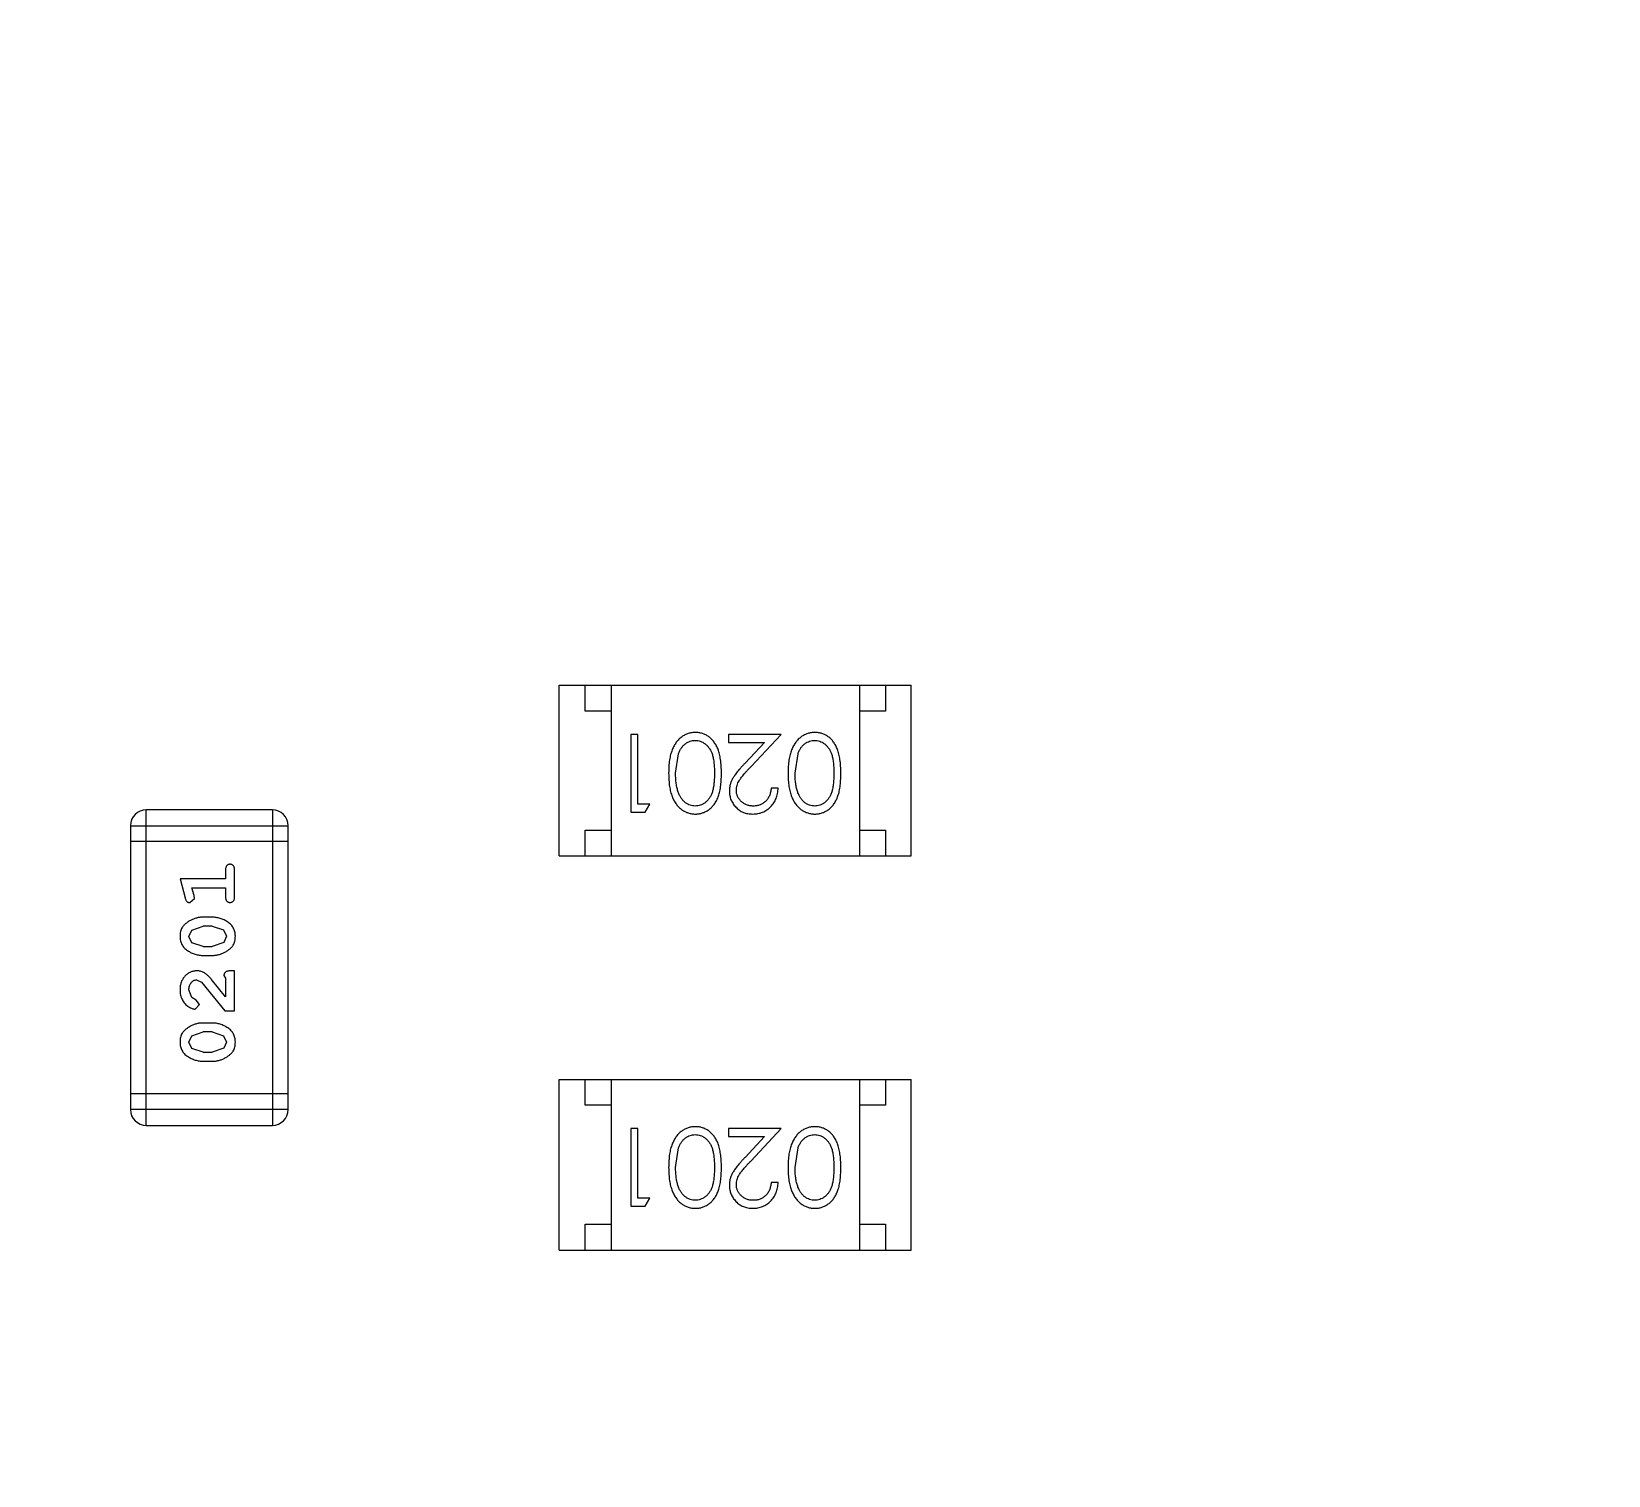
# Model space of a CAD drawing. Header units: inches. Extents: x 398 to 599, y 40 to 151.
# Drawn here: x 565.845 to 568.892, y 97.725 to 100.516 of the extents above; entities that cross this region are included whole.
import ezdxf

# ---------------------------------------------------------------- set-up
doc = ezdxf.new("R2010")
doc.units = ezdxf.units.IN
doc.header["$LTSCALE"] = 1.21
doc.header["$MEASUREMENT"] = 0
doc.layers.get('0').update_dxf_attribs({"linetype": 'CONTINUOUS'})

msp = doc.modelspace()

# ---------------------------------------------------------------- linework, layer by layer
at = {"color": 7, "linetype": 'Continuous'}
for p, q in [((566.8648, 98.9223), (566.8648, 99.2523)), ((566.8648, 99.2523), (567.5448, 99.2523)), ((566.9148, 99.2023), (566.9148, 99.2523)), ((566.9648, 99.2523), (566.9648, 98.9223)), ((567.4448, 99.2523), (567.4448, 98.9223)), ((567.4948, 99.2523), (567.4948, 99.2023)), ((567.5448, 98.9223), (567.5448, 99.2523)), ((566.9648, 99.2023), (566.9148, 99.2023)), ((567.4948, 99.2023), (567.4448, 99.2023)), ((567.003, 99.1571), (567.003, 99.0071)), ((567.0165, 99.1571), (567.003, 99.1571)), ((567.0165, 99.0224), (567.0165, 99.1571)), ((567.1915, 99.1571), (567.1915, 99.1417)), ((567.2934, 99.1571), (567.1915, 99.1571)), ((567.1915, 99.1417), (567.2613, 99.1417)), ((567.2613, 99.1417), (567.2237, 99.1016)), ((567.2352, 99.095), (567.2934, 99.1571)), ((567.0895, 99.0821), (567.0952, 99.1198)), ((567.3203, 99.0821), (567.326, 99.1198)), ((567.2876, 99.0532), (567.2742, 99.0532)), ((567.0395, 99.0224), (567.0165, 99.0224)), ((567.0307, 99.0071), (567.0395, 99.0224)), ((566.0667, 98.4015), (566.0667, 99.0111)), ((566.3105, 99.0111), (566.0667, 99.0111)), ((566.3105, 99.0111), (566.3105, 98.4015)), ((567.003, 99.0071), (567.0307, 99.0071)), ((566.0362, 98.9806), (566.0362, 98.432)), ((566.0362, 98.9806), (566.341, 98.9806)), ((566.341, 98.432), (566.341, 98.9806)), ((566.9148, 98.9223), (566.9148, 98.9723)), ((566.9148, 98.9723), (566.9648, 98.9723)), ((567.4448, 98.9723), (567.4948, 98.9723)), ((567.4948, 98.9723), (567.4948, 98.9223)), ((566.341, 98.9502), (566.0362, 98.9502)), ((566.8648, 98.9223), (567.5448, 98.9223)), ((566.132, 98.8778), (566.1419, 98.8412)), ((566.2201, 98.8778), (566.132, 98.8778)), ((566.2201, 98.8951), (566.2201, 98.8778)), ((566.2374, 98.8432), (566.2374, 98.8951)), ((566.151, 98.8322), (566.1603, 98.8401)), ((566.1593, 98.8455), (566.1551, 98.8605)), ((566.1551, 98.8605), (566.2201, 98.8605)), ((566.1603, 98.8401), (566.1593, 98.8455)), ((566.2201, 98.8605), (566.2201, 98.8432)), ((566.1493, 98.7668), (566.1546, 98.779)), ((566.1546, 98.779), (566.1769, 98.7865)), ((566.1943, 98.8039), (566.1766, 98.8039)), ((566.1941, 98.7865), (566.1769, 98.7865)), ((566.1941, 98.7865), (566.2159, 98.7793)), ((566.2159, 98.7793), (566.2217, 98.767)), ((566.1551, 98.7545), (566.1493, 98.7668)), ((566.1769, 98.7472), (566.1551, 98.7545)), ((566.1769, 98.7472), (566.1941, 98.7472)), ((566.2164, 98.7549), (566.1941, 98.7472)), ((566.2217, 98.767), (566.2164, 98.7549)), ((566.1766, 98.7299), (566.1943, 98.7299)), ((566.1638, 98.6827), (566.1735, 98.678)), ((566.2201, 98.6497), (566.193, 98.6833)), ((566.2169, 98.6914), (566.2201, 98.6859)), ((566.2201, 98.6859), (566.2201, 98.6497)), ((566.2374, 98.7), (566.2295, 98.7)), ((566.2374, 98.6229), (566.2374, 98.7)), ((566.1547, 98.6484), (566.1493, 98.6632)), ((566.1735, 98.678), (566.2185, 98.6229)), ((566.1632, 98.6434), (566.1547, 98.6484)), ((566.1613, 98.6261), (566.1697, 98.6349)), ((566.1697, 98.6349), (566.1632, 98.6434)), ((566.2185, 98.6229), (566.2374, 98.6229)), ((566.1943, 98.5993), (566.1766, 98.5993)), ((566.1493, 98.5623), (566.1546, 98.5745)), ((566.1551, 98.55), (566.1493, 98.5623)), ((566.1546, 98.5745), (566.1769, 98.582)), ((566.1941, 98.582), (566.1769, 98.582)), ((566.1941, 98.582), (566.2159, 98.5748)), ((566.2159, 98.5748), (566.2217, 98.5625)), ((566.2217, 98.5625), (566.2164, 98.5504)), ((566.1769, 98.5427), (566.1551, 98.55)), ((566.1769, 98.5427), (566.1941, 98.5427)), ((566.2164, 98.5504), (566.1941, 98.5427)), ((566.1766, 98.5254), (566.1943, 98.5254)), ((566.8648, 98.1604), (566.8648, 98.4904)), ((566.8648, 98.4904), (567.5448, 98.4904)), ((566.9148, 98.4404), (566.9148, 98.4904)), ((566.9648, 98.4904), (566.9648, 98.1604)), ((567.4448, 98.4904), (567.4448, 98.1604)), ((567.4948, 98.4904), (567.4948, 98.4404)), ((567.5448, 98.1604), (567.5448, 98.4904)), ((566.341, 98.4625), (566.0362, 98.4625)), ((566.9648, 98.4404), (566.9148, 98.4404)), ((567.4948, 98.4404), (567.4448, 98.4404)), ((566.341, 98.432), (566.0362, 98.432)), ((566.0667, 98.4015), (566.3105, 98.4015)), ((567.003, 98.3951), (567.003, 98.2451)), ((567.0165, 98.3951), (567.003, 98.3951)), ((567.0165, 98.2605), (567.0165, 98.3951)), ((567.1915, 98.3951), (567.1915, 98.3797)), ((567.2934, 98.3951), (567.1915, 98.3951)), ((567.1915, 98.3797), (567.2613, 98.3797)), ((567.2613, 98.3797), (567.2237, 98.3396)), ((567.2352, 98.333), (567.2934, 98.3951)), ((567.0896, 98.3201), (567.0952, 98.3578)), ((567.3203, 98.3201), (567.326, 98.3578)), ((567.2876, 98.2912), (567.2742, 98.2912)), ((567.0396, 98.2605), (567.0165, 98.2605)), ((567.0308, 98.2451), (567.0396, 98.2605)), ((567.003, 98.2451), (567.0308, 98.2451)), ((566.9148, 98.1604), (566.9148, 98.2104)), ((566.9148, 98.2104), (566.9648, 98.2104)), ((567.4448, 98.2104), (567.4948, 98.2104)), ((567.4948, 98.2104), (567.4948, 98.1604)), ((566.8648, 98.1604), (567.5448, 98.1604))]:
    msp.add_line(p, q, dxfattribs=at)
for centre, radius, start, end in [((553.751, 92.925), 23, 281.22586, 258.77532), ((553.751, 92.925), 22.75, 294.44334, 241.13427), ((566.0667, 98.9806), 0.0305, 90, 180), ((566.3105, 98.9806), 0.0305, 0, 90), ((566.0667, 98.432), 0.0305, 180, 270), ((566.3105, 98.432), 0.0305, 270, 0)]:
    msp.add_arc(centre, radius, start, end, dxfattribs=at)
for points, knots in [([(567.1279, 99.1609), (567.1267, 99.1609), (567.1243, 99.1609), (567.1208, 99.1604), (567.1173, 99.1598), (567.114, 99.1588), (567.1107, 99.1576), (567.1075, 99.1562), (567.1044, 99.1544), (567.1014, 99.1524), (567.0985, 99.1502), (567.0958, 99.1476), (567.0932, 99.1449), (567.0908, 99.1418), (567.0886, 99.1385), (567.0865, 99.135), (567.0846, 99.1312), (567.0828, 99.1271), (567.0812, 99.1227), (567.0798, 99.1179), (567.0787, 99.1129), (567.0777, 99.1074), (567.077, 99.1016), (567.0764, 99.0954), (567.0762, 99.0889), (567.0761, 99.0844), (567.0761, 99.0821)], [0, 0, 0, 0, 0.033824, 0.067298, 0.10028, 0.133019, 0.165736, 0.198792, 0.232372, 0.266409, 0.301016, 0.336196, 0.371972, 0.408574, 0.446394, 0.485225, 0.525372, 0.567224, 0.611081, 0.65775, 0.70702, 0.759235, 0.814484, 0.873227, 0.934937, 1, 1, 1, 1]), ([(567.0952, 99.1198), (567.0956, 99.1208), (567.0964, 99.1229), (567.0977, 99.1258), (567.0992, 99.1285), (567.1008, 99.131), (567.1025, 99.1334), (567.1044, 99.1355), (567.1064, 99.1374), (567.1092, 99.1397), (567.1129, 99.142), (567.1176, 99.144), (567.1224, 99.1453), (567.1257, 99.1455), (567.1274, 99.1455)], [0, 0, 0, 0, 0.075949, 0.148549, 0.218996, 0.286119, 0.351826, 0.416074, 0.478265, 0.540325, 0.660405, 0.774606, 0.887187, 1, 1, 1, 1]), ([(567.1274, 99.1455), (567.1291, 99.1454), (567.1324, 99.1453), (567.1372, 99.144), (567.142, 99.1419), (567.1457, 99.1395), (567.1486, 99.1372), (567.1506, 99.1353), (567.1525, 99.1331), (567.1543, 99.1308), (567.1559, 99.1283), (567.1574, 99.1256), (567.1588, 99.1227), (567.16, 99.1196), (567.1611, 99.1162), (567.162, 99.1124), (567.1628, 99.1083), (567.1635, 99.1038), (567.1639, 99.0989), (567.1643, 99.0936), (567.1645, 99.088), (567.1645, 99.0841), (567.1645, 99.0821)], [0, 0, 0, 0, 0.060034, 0.120278, 0.182348, 0.247919, 0.281641, 0.315701, 0.350322, 0.385703, 0.421819, 0.459196, 0.497866, 0.538301, 0.58121, 0.628183, 0.679403, 0.734699, 0.794074, 0.858416, 0.927049, 1, 1, 1, 1]), ([(567.178, 99.0821), (567.178, 99.0845), (567.178, 99.0891), (567.1777, 99.0959), (567.1772, 99.1023), (567.1764, 99.1082), (567.1755, 99.1137), (567.1745, 99.1189), (567.1732, 99.1236), (567.1717, 99.1279), (567.17, 99.1319), (567.1681, 99.1357), (567.1661, 99.1391), (567.1639, 99.1423), (567.1616, 99.1453), (567.1591, 99.148), (567.1565, 99.1505), (567.1537, 99.1527), (567.1508, 99.1546), (567.1477, 99.1563), (567.1447, 99.1577), (567.1415, 99.1589), (567.1382, 99.1598), (567.1348, 99.1604), (567.1314, 99.1608), (567.129, 99.1609), (567.1279, 99.1609)], [0, 0, 0, 0, 0.068113, 0.132564, 0.193427, 0.250218, 0.303569, 0.353576, 0.400235, 0.443586, 0.484619, 0.524292, 0.56238, 0.599049, 0.63494, 0.669782, 0.704009, 0.737842, 0.771098, 0.803896, 0.836415, 0.868639, 0.900715, 0.933378, 0.966213, 1, 1, 1, 1]), ([(567.3586, 99.1609), (567.3574, 99.1609), (567.3551, 99.1609), (567.3515, 99.1604), (567.3481, 99.1598), (567.3448, 99.1588), (567.3415, 99.1576), (567.3383, 99.1562), (567.3352, 99.1544), (567.3322, 99.1524), (567.3293, 99.1502), (567.3266, 99.1476), (567.324, 99.1449), (567.3216, 99.1418), (567.3193, 99.1385), (567.3173, 99.135), (567.3153, 99.1312), (567.3135, 99.1271), (567.3119, 99.1227), (567.3106, 99.1179), (567.3094, 99.1129), (567.3085, 99.1074), (567.3078, 99.1016), (567.3072, 99.0954), (567.3069, 99.0889), (567.3069, 99.0844), (567.3069, 99.0821)], [0, 0, 0, 0, 0.033824, 0.067298, 0.10028, 0.133019, 0.165736, 0.198792, 0.232372, 0.266409, 0.301016, 0.336196, 0.371972, 0.408574, 0.446394, 0.485225, 0.525372, 0.567224, 0.611081, 0.65775, 0.70702, 0.759235, 0.814484, 0.873227, 0.934937, 1, 1, 1, 1]), ([(567.326, 99.1198), (567.3264, 99.1208), (567.3271, 99.1229), (567.3285, 99.1258), (567.3299, 99.1285), (567.3315, 99.131), (567.3333, 99.1334), (567.3351, 99.1355), (567.3371, 99.1374), (567.34, 99.1397), (567.3436, 99.142), (567.3483, 99.144), (567.3532, 99.1453), (567.3565, 99.1455), (567.3582, 99.1455)], [0, 0, 0, 0, 0.075949, 0.148549, 0.218996, 0.286119, 0.351826, 0.416074, 0.478265, 0.540325, 0.660405, 0.774606, 0.887187, 1, 1, 1, 1]), ([(567.3582, 99.1455), (567.3598, 99.1454), (567.3631, 99.1453), (567.368, 99.144), (567.3727, 99.1419), (567.3765, 99.1395), (567.3794, 99.1372), (567.3814, 99.1353), (567.3833, 99.1331), (567.3851, 99.1308), (567.3867, 99.1283), (567.3882, 99.1256), (567.3895, 99.1227), (567.3908, 99.1196), (567.3919, 99.1162), (567.3928, 99.1124), (567.3936, 99.1083), (567.3942, 99.1038), (567.3947, 99.0989), (567.395, 99.0936), (567.3953, 99.088), (567.3953, 99.0841), (567.3953, 99.0821)], [0, 0, 0, 0, 0.060034, 0.120278, 0.182348, 0.247919, 0.281641, 0.315701, 0.350322, 0.385703, 0.421819, 0.459196, 0.497866, 0.538301, 0.58121, 0.628183, 0.679403, 0.734699, 0.794074, 0.858416, 0.927049, 1, 1, 1, 1]), ([(567.4088, 99.0821), (567.4088, 99.0845), (567.4087, 99.0891), (567.4084, 99.0959), (567.4079, 99.1023), (567.4072, 99.1082), (567.4063, 99.1137), (567.4053, 99.1189), (567.4039, 99.1236), (567.4024, 99.1279), (567.4007, 99.1319), (567.3989, 99.1357), (567.3969, 99.1391), (567.3947, 99.1423), (567.3924, 99.1453), (567.3899, 99.148), (567.3872, 99.1505), (567.3845, 99.1527), (567.3815, 99.1546), (567.3785, 99.1563), (567.3754, 99.1577), (567.3722, 99.1589), (567.369, 99.1598), (567.3656, 99.1604), (567.3621, 99.1608), (567.3598, 99.1609), (567.3586, 99.1609)], [0, 0, 0, 0, 0.068113, 0.132564, 0.193427, 0.250218, 0.303569, 0.353576, 0.400235, 0.443586, 0.484619, 0.524292, 0.56238, 0.599049, 0.63494, 0.669782, 0.704009, 0.737842, 0.771098, 0.803896, 0.836415, 0.868639, 0.900715, 0.933378, 0.966213, 1, 1, 1, 1]), ([(567.0761, 99.0821), (567.0761, 99.0798), (567.0762, 99.0753), (567.0765, 99.0688), (567.077, 99.0626), (567.0777, 99.0567), (567.0787, 99.0512), (567.0798, 99.0461), (567.0813, 99.0414), (567.0829, 99.0369), (567.0847, 99.0329), (567.0866, 99.029), (567.0887, 99.0255), (567.0909, 99.0222), (567.0934, 99.0191), (567.0959, 99.0164), (567.0987, 99.0138), (567.1015, 99.0116), (567.1045, 99.0096), (567.1076, 99.0079), (567.1108, 99.0064), (567.114, 99.0053), (567.1174, 99.0043), (567.1208, 99.0037), (567.1243, 99.0033), (567.1267, 99.0032), (567.1279, 99.0032)], [0, 0, 0, 0, 0.065278, 0.127205, 0.186168, 0.241675, 0.294115, 0.343609, 0.390387, 0.434463, 0.476646, 0.517002, 0.555936, 0.593716, 0.630057, 0.665601, 0.700745, 0.734917, 0.768681, 0.802087, 0.834849, 0.867433, 0.900138, 0.932806, 0.966212, 1, 1, 1, 1]), ([(567.1274, 99.0186), (567.1258, 99.0187), (567.1225, 99.0189), (567.1176, 99.0201), (567.113, 99.0222), (567.1092, 99.0246), (567.1064, 99.0269), (567.1043, 99.0289), (567.1023, 99.0311), (567.1005, 99.0336), (567.0989, 99.0363), (567.0973, 99.0392), (567.0959, 99.0424), (567.0945, 99.0458), (567.0934, 99.0495), (567.0923, 99.0534), (567.0915, 99.0576), (567.0908, 99.062), (567.0902, 99.0667), (567.0898, 99.0716), (567.0896, 99.0767), (567.0896, 99.0803), (567.0895, 99.0821)], [0, 0, 0, 0, 0.059689, 0.119507, 0.181075, 0.246162, 0.279894, 0.314468, 0.350403, 0.387474, 0.426147, 0.466624, 0.508745, 0.553328, 0.600058, 0.649177, 0.700552, 0.754894, 0.811825, 0.871514, 0.934319, 1, 1, 1, 1]), ([(567.1645, 99.0821), (567.1645, 99.08), (567.1645, 99.0761), (567.1643, 99.0705), (567.1639, 99.0652), (567.1634, 99.0603), (567.1628, 99.0558), (567.162, 99.0516), (567.1611, 99.0479), (567.16, 99.0445), (567.1587, 99.0413), (567.1574, 99.0384), (567.1559, 99.0357), (567.1543, 99.0332), (567.1525, 99.0309), (567.1506, 99.0288), (567.1486, 99.0268), (567.1457, 99.0246), (567.142, 99.0222), (567.1373, 99.0201), (567.1324, 99.0189), (567.1291, 99.0187), (567.1274, 99.0186)], [0, 0, 0, 0, 0.073302, 0.142286, 0.206253, 0.266017, 0.321612, 0.372532, 0.419497, 0.462398, 0.502825, 0.541489, 0.579034, 0.615143, 0.650298, 0.684912, 0.718701, 0.752189, 0.817245, 0.879117, 0.939613, 1, 1, 1, 1]), ([(567.1279, 99.0032), (567.129, 99.0032), (567.1314, 99.0033), (567.1348, 99.0037), (567.1382, 99.0043), (567.1415, 99.0053), (567.1447, 99.0064), (567.1478, 99.0079), (567.1508, 99.0096), (567.1538, 99.0116), (567.1566, 99.0138), (567.1593, 99.0162), (567.1617, 99.019), (567.1641, 99.0219), (567.1662, 99.0251), (567.1683, 99.0286), (567.1701, 99.0323), (567.1717, 99.0362), (567.1732, 99.0405), (567.1745, 99.0452), (567.1756, 99.0504), (567.1765, 99.0559), (567.1772, 99.0619), (567.1777, 99.0682), (567.178, 99.075), (567.178, 99.0797), (567.178, 99.0821)], [0, 0, 0, 0, 0.033742, 0.066533, 0.099153, 0.13154, 0.164087, 0.196563, 0.229707, 0.263315, 0.297504, 0.331686, 0.366482, 0.4021, 0.438958, 0.476748, 0.515985, 0.556589, 0.599519, 0.645765, 0.695487, 0.748721, 0.805687, 0.866754, 0.931405, 1, 1, 1, 1]), ([(567.2237, 99.1016), (567.2223, 99.1001), (567.2195, 99.0971), (567.2156, 99.0928), (567.212, 99.0886), (567.2088, 99.0848), (567.206, 99.0811), (567.2035, 99.0777), (567.2014, 99.0746), (567.1991, 99.0708), (567.1968, 99.066), (567.1948, 99.0601), (567.1936, 99.054), (567.1935, 99.0499), (567.1934, 99.0478)], [0, 0, 0, 0, 0.09953, 0.192079, 0.277712, 0.357454, 0.429648, 0.495771, 0.555538, 0.608657, 0.707578, 0.804328, 0.901298, 1, 1, 1, 1]), ([(567.2069, 99.049), (567.2069, 99.0506), (567.207, 99.0539), (567.2081, 99.0587), (567.2098, 99.0633), (567.2118, 99.0671), (567.2138, 99.0702), (567.2157, 99.0729), (567.218, 99.0758), (567.2207, 99.0791), (567.2238, 99.0827), (567.2272, 99.0865), (567.2311, 99.0907), (567.2338, 99.0935), (567.2352, 99.095)], [0, 0, 0, 0, 0.088014, 0.174976, 0.2638, 0.355443, 0.406413, 0.465519, 0.533076, 0.609353, 0.693899, 0.787171, 0.889197, 1, 1, 1, 1]), ([(567.3069, 99.0821), (567.3069, 99.0798), (567.3069, 99.0753), (567.3072, 99.0688), (567.3078, 99.0626), (567.3085, 99.0567), (567.3095, 99.0512), (567.3106, 99.0461), (567.312, 99.0414), (567.3136, 99.0369), (567.3155, 99.0329), (567.3174, 99.029), (567.3195, 99.0255), (567.3217, 99.0222), (567.3241, 99.0191), (567.3267, 99.0164), (567.3294, 99.0138), (567.3323, 99.0116), (567.3353, 99.0096), (567.3384, 99.0079), (567.3415, 99.0064), (567.3448, 99.0053), (567.3481, 99.0043), (567.3516, 99.0037), (567.3551, 99.0033), (567.3574, 99.0032), (567.3586, 99.0032)], [0, 0, 0, 0, 0.065278, 0.127205, 0.186168, 0.241675, 0.294115, 0.343609, 0.390387, 0.434463, 0.476646, 0.517002, 0.555936, 0.593716, 0.630057, 0.665601, 0.700745, 0.734917, 0.768681, 0.802087, 0.834849, 0.867433, 0.900138, 0.932806, 0.966212, 1, 1, 1, 1]), ([(567.3582, 99.0186), (567.3565, 99.0187), (567.3533, 99.0189), (567.3484, 99.0201), (567.3437, 99.0222), (567.34, 99.0246), (567.3371, 99.0269), (567.3351, 99.0289), (567.3331, 99.0311), (567.3313, 99.0336), (567.3296, 99.0363), (567.3281, 99.0392), (567.3266, 99.0424), (567.3253, 99.0458), (567.3242, 99.0495), (567.3231, 99.0534), (567.3223, 99.0576), (567.3215, 99.062), (567.321, 99.0667), (567.3206, 99.0716), (567.3204, 99.0767), (567.3203, 99.0803), (567.3203, 99.0821)], [0, 0, 0, 0, 0.059689, 0.119507, 0.181075, 0.246162, 0.279894, 0.314468, 0.350403, 0.387474, 0.426147, 0.466624, 0.508745, 0.553328, 0.600058, 0.649177, 0.700552, 0.754894, 0.811825, 0.871514, 0.934319, 1, 1, 1, 1]), ([(567.3953, 99.0821), (567.3953, 99.08), (567.3953, 99.0761), (567.395, 99.0705), (567.3947, 99.0652), (567.3942, 99.0603), (567.3936, 99.0558), (567.3927, 99.0516), (567.3918, 99.0479), (567.3907, 99.0445), (567.3895, 99.0413), (567.3882, 99.0384), (567.3867, 99.0357), (567.385, 99.0332), (567.3833, 99.0309), (567.3814, 99.0288), (567.3794, 99.0268), (567.3765, 99.0246), (567.3728, 99.0222), (567.3681, 99.0201), (567.3632, 99.0189), (567.3598, 99.0187), (567.3582, 99.0186)], [0, 0, 0, 0, 0.073302, 0.142286, 0.206253, 0.266017, 0.321612, 0.372532, 0.419497, 0.462398, 0.502825, 0.541489, 0.579034, 0.615143, 0.650298, 0.684912, 0.718701, 0.752189, 0.817245, 0.879117, 0.939613, 1, 1, 1, 1]), ([(567.3586, 99.0032), (567.3598, 99.0032), (567.3621, 99.0033), (567.3656, 99.0037), (567.369, 99.0043), (567.3723, 99.0053), (567.3755, 99.0064), (567.3786, 99.0079), (567.3816, 99.0096), (567.3846, 99.0116), (567.3874, 99.0138), (567.3901, 99.0162), (567.3925, 99.019), (567.3948, 99.0219), (567.397, 99.0251), (567.399, 99.0286), (567.4008, 99.0323), (567.4025, 99.0362), (567.404, 99.0405), (567.4053, 99.0452), (567.4064, 99.0504), (567.4072, 99.0559), (567.4079, 99.0619), (567.4084, 99.0682), (567.4087, 99.075), (567.4088, 99.0797), (567.4088, 99.0821)], [0, 0, 0, 0, 0.033742, 0.066533, 0.099153, 0.13154, 0.164087, 0.196563, 0.229707, 0.263315, 0.297504, 0.331686, 0.366482, 0.4021, 0.438958, 0.476748, 0.515985, 0.556589, 0.599519, 0.645765, 0.695487, 0.748721, 0.805687, 0.866754, 0.931405, 1, 1, 1, 1]), ([(567.1934, 99.0478), (567.1934, 99.0463), (567.1935, 99.0434), (567.1941, 99.0391), (567.1951, 99.0349), (567.1964, 99.0309), (567.1982, 99.0271), (567.2004, 99.0234), (567.2029, 99.0198), (567.2059, 99.0165), (567.2091, 99.0133), (567.2126, 99.0107), (567.2164, 99.0083), (567.2204, 99.0064), (567.2246, 99.005), (567.2291, 99.004), (567.2338, 99.0033), (567.2371, 99.0033), (567.2387, 99.0032)], [0, 0, 0, 0, 0.06271, 0.123347, 0.183401, 0.242828, 0.302097, 0.36242, 0.423725, 0.487032, 0.550491, 0.612709, 0.674265, 0.73617, 0.799211, 0.863483, 0.930525, 1, 1, 1, 1]), ([(567.2394, 99.0186), (567.2383, 99.0186), (567.2361, 99.0187), (567.2328, 99.0191), (567.2297, 99.0198), (567.2268, 99.0208), (567.2239, 99.0221), (567.2212, 99.0236), (567.2187, 99.0255), (567.2163, 99.0275), (567.2141, 99.0298), (567.2122, 99.0323), (567.2105, 99.0348), (567.2092, 99.0374), (567.2081, 99.0402), (567.2074, 99.043), (567.2069, 99.046), (567.2069, 99.048), (567.2069, 99.049)], [0, 0, 0, 0, 0.068027, 0.133505, 0.19695, 0.26027, 0.322741, 0.384982, 0.448465, 0.513424, 0.578224, 0.640011, 0.700094, 0.760067, 0.819012, 0.877878, 0.938035, 1, 1, 1, 1]), ([(567.2387, 99.0032), (567.2404, 99.0033), (567.2437, 99.0033), (567.2485, 99.004), (567.2531, 99.0051), (567.2576, 99.0066), (567.2618, 99.0087), (567.2658, 99.0111), (567.2696, 99.0139), (567.2732, 99.0172), (567.2764, 99.0208), (567.2793, 99.0247), (567.2817, 99.0289), (567.2838, 99.0333), (567.2854, 99.0379), (567.2866, 99.0428), (567.2874, 99.0479), (567.2875, 99.0514), (567.2876, 99.0532)], [0, 0, 0, 0, 0.06445, 0.126725, 0.187421, 0.247417, 0.306749, 0.366595, 0.427749, 0.490235, 0.553031, 0.614805, 0.676505, 0.738096, 0.801021, 0.864897, 0.931209, 1, 1, 1, 1]), ([(567.2742, 99.0532), (567.274, 99.0519), (567.2738, 99.0493), (567.273, 99.0455), (567.2721, 99.0419), (567.2709, 99.0386), (567.2693, 99.0355), (567.2676, 99.0327), (567.2656, 99.03), (567.2634, 99.0277), (567.2609, 99.0255), (567.2583, 99.0237), (567.2555, 99.0221), (567.2526, 99.0208), (567.2495, 99.0198), (567.2463, 99.0191), (567.2429, 99.0187), (567.2406, 99.0186), (567.2394, 99.0186)], [0, 0, 0, 0, 0.073648, 0.143686, 0.210962, 0.275557, 0.338064, 0.399311, 0.4594, 0.51934, 0.579024, 0.637809, 0.695959, 0.754122, 0.813113, 0.873453, 0.935561, 1, 1, 1, 1]), ([(566.2287, 98.9061), (566.2281, 98.9061), (566.2269, 98.906), (566.2253, 98.9055), (566.2238, 98.9047), (566.2224, 98.9035), (566.2214, 98.902), (566.2206, 98.9), (566.2201, 98.8977), (566.2201, 98.896), (566.2201, 98.8951)], [0, 0, 0, 0, 0.11517, 0.223509, 0.328254, 0.438012, 0.553651, 0.682263, 0.830856, 1, 1, 1, 1]), ([(566.2374, 98.8951), (566.2374, 98.896), (566.2373, 98.8977), (566.2369, 98.9), (566.2361, 98.902), (566.235, 98.9035), (566.2337, 98.9047), (566.2322, 98.9055), (566.2305, 98.906), (566.2293, 98.9061), (566.2287, 98.9061)], [0, 0, 0, 0, 0.169012, 0.317488, 0.445429, 0.560977, 0.67065, 0.776666, 0.88492, 1, 1, 1, 1]), ([(566.1419, 98.8412), (566.1421, 98.8404), (566.1426, 98.8388), (566.1434, 98.8367), (566.1444, 98.8351), (566.1454, 98.8339), (566.1466, 98.8331), (566.1479, 98.8326), (566.1494, 98.8322), (566.1505, 98.8322), (566.151, 98.8322)], [0, 0, 0, 0, 0.187321, 0.344927, 0.475328, 0.579604, 0.674244, 0.773631, 0.882025, 1, 1, 1, 1]), ([(566.2201, 98.8432), (566.2201, 98.8423), (566.2201, 98.8406), (566.2206, 98.8383), (566.2214, 98.8363), (566.2224, 98.8348), (566.2238, 98.8336), (566.2253, 98.8328), (566.2269, 98.8323), (566.2281, 98.8322), (566.2287, 98.8322)], [0, 0, 0, 0, 0.169102, 0.317658, 0.446239, 0.563118, 0.671828, 0.776546, 0.884858, 1, 1, 1, 1]), ([(566.2287, 98.8322), (566.2293, 98.8322), (566.2305, 98.8323), (566.2322, 98.8328), (566.2337, 98.8336), (566.2351, 98.8348), (566.2361, 98.8363), (566.2369, 98.8383), (566.2373, 98.8406), (566.2374, 98.8423), (566.2374, 98.8432)], [0, 0, 0, 0, 0.115051, 0.223278, 0.329269, 0.437893, 0.554681, 0.682591, 0.83103, 1, 1, 1, 1]), ([(566.1766, 98.8039), (566.1755, 98.8038), (566.1734, 98.8038), (566.1702, 98.8035), (566.1671, 98.803), (566.164, 98.8023), (566.1609, 98.8014), (566.1579, 98.8003), (566.1549, 98.799), (566.152, 98.7975), (566.1493, 98.7959), (566.1468, 98.7942), (566.1444, 98.7926), (566.1423, 98.7909), (566.1405, 98.7892), (566.1388, 98.7875), (566.1374, 98.7858), (566.1358, 98.7834), (566.1342, 98.7802), (566.1329, 98.776), (566.1321, 98.7715), (566.132, 98.7683), (566.132, 98.7667)], [0, 0, 0, 0, 0.049855, 0.099516, 0.148482, 0.19758, 0.246804, 0.296268, 0.346517, 0.397047, 0.446826, 0.49336, 0.537801, 0.579207, 0.617974, 0.654833, 0.689171, 0.722088, 0.786392, 0.853518, 0.924186, 1, 1, 1, 1]), ([(566.239, 98.767), (566.2389, 98.7684), (566.2388, 98.7712), (566.2381, 98.7753), (566.237, 98.7791), (566.2354, 98.7827), (566.2334, 98.7861), (566.2309, 98.7891), (566.2279, 98.7919), (566.2245, 98.7943), (566.2209, 98.7965), (566.2173, 98.7985), (566.2136, 98.8002), (566.2098, 98.8015), (566.206, 98.8025), (566.2021, 98.8033), (566.1983, 98.8038), (566.1956, 98.8038), (566.1943, 98.8039)], [0, 0, 0, 0, 0.067217, 0.131051, 0.19272, 0.252824, 0.312745, 0.373449, 0.436041, 0.501494, 0.567761, 0.632087, 0.695096, 0.757109, 0.817993, 0.878657, 0.939311, 1, 1, 1, 1]), ([(566.132, 98.7667), (566.132, 98.7653), (566.1321, 98.7625), (566.1328, 98.7584), (566.1339, 98.7545), (566.1355, 98.751), (566.1376, 98.7477), (566.1401, 98.7446), (566.1431, 98.7418), (566.1464, 98.7394), (566.15, 98.7372), (566.1537, 98.7352), (566.1574, 98.7336), (566.1612, 98.7323), (566.165, 98.7312), (566.1688, 98.7305), (566.1727, 98.73), (566.1753, 98.7299), (566.1766, 98.7299)], [0, 0, 0, 0, 0.06692, 0.130834, 0.19258, 0.252759, 0.312631, 0.373411, 0.436359, 0.501894, 0.568244, 0.632472, 0.69556, 0.757163, 0.818592, 0.878885, 0.939235, 1, 1, 1, 1]), ([(566.1943, 98.7299), (566.1954, 98.7299), (566.1975, 98.73), (566.2007, 98.7303), (566.2039, 98.7308), (566.2069, 98.7315), (566.21, 98.7323), (566.213, 98.7335), (566.2159, 98.7347), (566.2188, 98.7362), (566.2216, 98.7378), (566.2241, 98.7394), (566.2264, 98.741), (566.2285, 98.7427), (566.2304, 98.7444), (566.2321, 98.7461), (566.2335, 98.7478), (566.2351, 98.7502), (566.2367, 98.7534), (566.238, 98.7576), (566.2388, 98.7621), (566.2389, 98.7653), (566.239, 98.767)], [0, 0, 0, 0, 0.049886, 0.09882, 0.148132, 0.19689, 0.246038, 0.295176, 0.345305, 0.395692, 0.445312, 0.491875, 0.535813, 0.577009, 0.616081, 0.652689, 0.687585, 0.720206, 0.785062, 0.85223, 0.923759, 1, 1, 1, 1]), ([(566.1648, 98.7), (566.1636, 98.7), (566.1614, 98.6999), (566.1582, 98.6995), (566.1551, 98.6986), (566.1521, 98.6975), (566.1493, 98.696), (566.1466, 98.6943), (566.144, 98.6921), (566.1415, 98.6898), (566.1393, 98.6871), (566.1373, 98.6843), (566.1357, 98.6812), (566.1343, 98.678), (566.1333, 98.6746), (566.1325, 98.671), (566.1321, 98.6672), (566.132, 98.6647), (566.132, 98.6633)], [0, 0, 0, 0, 0.060981, 0.120256, 0.178148, 0.236115, 0.293993, 0.352864, 0.413358, 0.476056, 0.539296, 0.602396, 0.665116, 0.728325, 0.792919, 0.859317, 0.928302, 1, 1, 1, 1]), ([(566.1493, 98.6632), (566.1493, 98.6646), (566.1494, 98.6673), (566.1503, 98.6711), (566.1516, 98.6745), (566.1536, 98.6774), (566.1558, 98.6797), (566.1583, 98.6815), (566.161, 98.6825), (566.1629, 98.6826), (566.1638, 98.6827)], [0, 0, 0, 0, 0.156344, 0.299348, 0.4327, 0.561, 0.682299, 0.791883, 0.89611, 1, 1, 1, 1]), ([(566.193, 98.6833), (566.1923, 98.6841), (566.1908, 98.6858), (566.1886, 98.6882), (566.1865, 98.6903), (566.1845, 98.6922), (566.1826, 98.6938), (566.1808, 98.6951), (566.1792, 98.6963), (566.1771, 98.6974), (566.1746, 98.6985), (566.1714, 98.6994), (566.1681, 98.6999), (566.1659, 98.7), (566.1648, 98.7)], [0, 0, 0, 0, 0.103002, 0.197728, 0.285279, 0.365235, 0.437224, 0.502446, 0.560545, 0.611446, 0.707576, 0.80349, 0.900532, 1, 1, 1, 1]), ([(566.2295, 98.7), (566.2285, 98.7), (566.2265, 98.7), (566.2238, 98.6995), (566.2215, 98.6989), (566.2198, 98.6978), (566.2185, 98.6965), (566.2176, 98.695), (566.217, 98.6932), (566.217, 98.692), (566.2169, 98.6914)], [0, 0, 0, 0, 0.1844, 0.34094, 0.473574, 0.586824, 0.690029, 0.789175, 0.890445, 1, 1, 1, 1]), ([(566.132, 98.6633), (566.132, 98.6617), (566.1322, 98.6583), (566.133, 98.6534), (566.1344, 98.6486), (566.1364, 98.6441), (566.1389, 98.64), (566.1417, 98.6363), (566.145, 98.6332), (566.1486, 98.6307), (566.1521, 98.6287), (566.1554, 98.6272), (566.1585, 98.6263), (566.1604, 98.6262), (566.1613, 98.6261)], [0, 0, 0, 0, 0.098286, 0.193983, 0.289056, 0.384352, 0.477435, 0.566197, 0.652355, 0.737986, 0.818188, 0.887401, 0.94802, 1, 1, 1, 1]), ([(566.1766, 98.5993), (566.1755, 98.5993), (566.1734, 98.5993), (566.1702, 98.599), (566.1671, 98.5985), (566.164, 98.5978), (566.1609, 98.5969), (566.1579, 98.5958), (566.1549, 98.5945), (566.152, 98.593), (566.1493, 98.5914), (566.1468, 98.5897), (566.1444, 98.5881), (566.1423, 98.5864), (566.1405, 98.5847), (566.1388, 98.583), (566.1374, 98.5812), (566.1358, 98.5789), (566.1342, 98.5757), (566.1329, 98.5715), (566.1321, 98.567), (566.132, 98.5638), (566.132, 98.5622)], [0, 0, 0, 0, 0.049855, 0.099516, 0.148482, 0.19758, 0.246804, 0.296268, 0.346517, 0.397047, 0.446826, 0.49336, 0.537801, 0.579207, 0.617974, 0.654833, 0.689171, 0.722088, 0.786392, 0.853518, 0.924186, 1, 1, 1, 1]), ([(566.239, 98.5624), (566.2389, 98.5639), (566.2388, 98.5667), (566.2381, 98.5708), (566.237, 98.5746), (566.2354, 98.5782), (566.2334, 98.5815), (566.2309, 98.5846), (566.2279, 98.5874), (566.2245, 98.5898), (566.2209, 98.592), (566.2173, 98.594), (566.2136, 98.5956), (566.2098, 98.597), (566.206, 98.598), (566.2021, 98.5988), (566.1983, 98.5993), (566.1956, 98.5993), (566.1943, 98.5993)], [0, 0, 0, 0, 0.067217, 0.131051, 0.19272, 0.252824, 0.312745, 0.373449, 0.436041, 0.501494, 0.567761, 0.632087, 0.695096, 0.757109, 0.817993, 0.878657, 0.939311, 1, 1, 1, 1]), ([(566.132, 98.5622), (566.132, 98.5608), (566.1321, 98.558), (566.1328, 98.5539), (566.1339, 98.55), (566.1355, 98.5465), (566.1376, 98.5432), (566.1401, 98.5401), (566.1431, 98.5373), (566.1464, 98.5349), (566.15, 98.5327), (566.1537, 98.5307), (566.1574, 98.5291), (566.1612, 98.5277), (566.165, 98.5267), (566.1688, 98.5259), (566.1727, 98.5255), (566.1753, 98.5254), (566.1766, 98.5254)], [0, 0, 0, 0, 0.06692, 0.130834, 0.19258, 0.252759, 0.312631, 0.373411, 0.436359, 0.501894, 0.568244, 0.632472, 0.69556, 0.757163, 0.818592, 0.878885, 0.939235, 1, 1, 1, 1]), ([(566.1943, 98.5254), (566.1954, 98.5254), (566.1975, 98.5255), (566.2007, 98.5258), (566.2039, 98.5262), (566.2069, 98.527), (566.21, 98.5278), (566.213, 98.529), (566.2159, 98.5302), (566.2188, 98.5317), (566.2216, 98.5333), (566.2241, 98.5349), (566.2264, 98.5365), (566.2285, 98.5382), (566.2304, 98.5399), (566.2321, 98.5416), (566.2335, 98.5433), (566.2351, 98.5457), (566.2367, 98.5489), (566.238, 98.5531), (566.2388, 98.5576), (566.2389, 98.5608), (566.239, 98.5624)], [0, 0, 0, 0, 0.049886, 0.09882, 0.148132, 0.19689, 0.246038, 0.295176, 0.345305, 0.395692, 0.445312, 0.491875, 0.535813, 0.577009, 0.616081, 0.652689, 0.687585, 0.720206, 0.785062, 0.85223, 0.923759, 1, 1, 1, 1]), ([(567.1279, 98.3989), (567.1267, 98.3989), (567.1243, 98.3989), (567.1208, 98.3984), (567.1173, 98.3978), (567.114, 98.3968), (567.1107, 98.3956), (567.1075, 98.3942), (567.1045, 98.3924), (567.1014, 98.3904), (567.0985, 98.3882), (567.0958, 98.3856), (567.0932, 98.3829), (567.0908, 98.3798), (567.0886, 98.3765), (567.0865, 98.373), (567.0846, 98.3692), (567.0828, 98.3651), (567.0812, 98.3607), (567.0799, 98.356), (567.0787, 98.3509), (567.0777, 98.3454), (567.077, 98.3396), (567.0765, 98.3334), (567.0762, 98.3269), (567.0761, 98.3224), (567.0761, 98.3201)], [0, 0, 0, 0, 0.033824, 0.067298, 0.10028, 0.133019, 0.165736, 0.198792, 0.232372, 0.266409, 0.301016, 0.336196, 0.371972, 0.408574, 0.446394, 0.485225, 0.525372, 0.567224, 0.611081, 0.65775, 0.70702, 0.759235, 0.814484, 0.873227, 0.934937, 1, 1, 1, 1]), ([(567.0952, 98.3578), (567.0956, 98.3588), (567.0964, 98.3609), (567.0977, 98.3638), (567.0992, 98.3665), (567.1008, 98.3691), (567.1025, 98.3714), (567.1044, 98.3735), (567.1064, 98.3754), (567.1092, 98.3777), (567.1129, 98.38), (567.1176, 98.382), (567.1224, 98.3833), (567.1258, 98.3835), (567.1274, 98.3835)], [0, 0, 0, 0, 0.075949, 0.148549, 0.218996, 0.286119, 0.351826, 0.416074, 0.478265, 0.540325, 0.660405, 0.774606, 0.887187, 1, 1, 1, 1]), ([(567.1274, 98.3835), (567.1291, 98.3834), (567.1324, 98.3833), (567.1372, 98.382), (567.142, 98.3799), (567.1457, 98.3775), (567.1486, 98.3752), (567.1507, 98.3733), (567.1525, 98.3712), (567.1543, 98.3688), (567.156, 98.3663), (567.1574, 98.3636), (567.1588, 98.3607), (567.16, 98.3576), (567.1611, 98.3542), (567.162, 98.3504), (567.1628, 98.3463), (567.1635, 98.3418), (567.1639, 98.3369), (567.1643, 98.3316), (567.1645, 98.326), (567.1645, 98.3221), (567.1646, 98.3201)], [0, 0, 0, 0, 0.060034, 0.120278, 0.182348, 0.247919, 0.281641, 0.315701, 0.350322, 0.385703, 0.421819, 0.459196, 0.497866, 0.538301, 0.58121, 0.628183, 0.679403, 0.734699, 0.794074, 0.858416, 0.927049, 1, 1, 1, 1]), ([(567.178, 98.3201), (567.178, 98.3225), (567.178, 98.3272), (567.1777, 98.3339), (567.1772, 98.3403), (567.1764, 98.3462), (567.1755, 98.3518), (567.1745, 98.3569), (567.1732, 98.3616), (567.1717, 98.366), (567.17, 98.37), (567.1681, 98.3737), (567.1661, 98.3771), (567.1639, 98.3803), (567.1616, 98.3833), (567.1591, 98.386), (567.1565, 98.3885), (567.1537, 98.3907), (567.1508, 98.3926), (567.1478, 98.3943), (567.1447, 98.3958), (567.1415, 98.3969), (567.1382, 98.3978), (567.1348, 98.3984), (567.1314, 98.3989), (567.129, 98.3989), (567.1279, 98.3989)], [0, 0, 0, 0, 0.068113, 0.132564, 0.193427, 0.250218, 0.303569, 0.353576, 0.400235, 0.443586, 0.484619, 0.524292, 0.56238, 0.599049, 0.63494, 0.669782, 0.704009, 0.737842, 0.771098, 0.803896, 0.836415, 0.868639, 0.900715, 0.933378, 0.966213, 1, 1, 1, 1]), ([(567.3586, 98.3989), (567.3574, 98.3989), (567.3551, 98.3989), (567.3516, 98.3984), (567.3481, 98.3978), (567.3448, 98.3968), (567.3415, 98.3956), (567.3383, 98.3942), (567.3352, 98.3924), (567.3322, 98.3904), (567.3293, 98.3882), (567.3266, 98.3856), (567.324, 98.3829), (567.3216, 98.3798), (567.3193, 98.3765), (567.3173, 98.373), (567.3153, 98.3692), (567.3136, 98.3651), (567.3119, 98.3607), (567.3106, 98.356), (567.3094, 98.3509), (567.3085, 98.3454), (567.3078, 98.3396), (567.3072, 98.3334), (567.3069, 98.3269), (567.3069, 98.3224), (567.3069, 98.3201)], [0, 0, 0, 0, 0.033824, 0.067298, 0.10028, 0.133019, 0.165736, 0.198792, 0.232372, 0.266409, 0.301016, 0.336196, 0.371972, 0.408574, 0.446394, 0.485225, 0.525372, 0.567224, 0.611081, 0.65775, 0.70702, 0.759235, 0.814484, 0.873227, 0.934937, 1, 1, 1, 1]), ([(567.326, 98.3578), (567.3264, 98.3588), (567.3271, 98.3609), (567.3285, 98.3638), (567.3299, 98.3665), (567.3315, 98.3691), (567.3333, 98.3714), (567.3351, 98.3735), (567.3372, 98.3754), (567.34, 98.3777), (567.3436, 98.38), (567.3484, 98.382), (567.3532, 98.3833), (567.3565, 98.3835), (567.3582, 98.3835)], [0, 0, 0, 0, 0.075949, 0.148549, 0.218996, 0.286119, 0.351826, 0.416074, 0.478265, 0.540325, 0.660405, 0.774606, 0.887187, 1, 1, 1, 1]), ([(567.3582, 98.3835), (567.3598, 98.3834), (567.3631, 98.3833), (567.368, 98.382), (567.3728, 98.3799), (567.3765, 98.3775), (567.3794, 98.3752), (567.3814, 98.3733), (567.3833, 98.3712), (567.3851, 98.3688), (567.3867, 98.3663), (567.3882, 98.3636), (567.3895, 98.3607), (567.3908, 98.3576), (567.3919, 98.3542), (567.3928, 98.3504), (567.3936, 98.3463), (567.3942, 98.3418), (567.3947, 98.3369), (567.395, 98.3316), (567.3953, 98.326), (567.3953, 98.3221), (567.3953, 98.3201)], [0, 0, 0, 0, 0.060034, 0.120278, 0.182348, 0.247919, 0.281641, 0.315701, 0.350322, 0.385703, 0.421819, 0.459196, 0.497866, 0.538301, 0.58121, 0.628183, 0.679403, 0.734699, 0.794074, 0.858416, 0.927049, 1, 1, 1, 1]), ([(567.4088, 98.3201), (567.4088, 98.3225), (567.4087, 98.3272), (567.4084, 98.3339), (567.4079, 98.3403), (567.4072, 98.3462), (567.4063, 98.3518), (567.4053, 98.3569), (567.4039, 98.3616), (567.4024, 98.366), (567.4007, 98.37), (567.3989, 98.3737), (567.3969, 98.3771), (567.3947, 98.3803), (567.3924, 98.3833), (567.3899, 98.386), (567.3872, 98.3885), (567.3845, 98.3907), (567.3815, 98.3926), (567.3785, 98.3943), (567.3754, 98.3958), (567.3722, 98.3969), (567.369, 98.3978), (567.3656, 98.3984), (567.3622, 98.3989), (567.3598, 98.3989), (567.3586, 98.3989)], [0, 0, 0, 0, 0.068113, 0.132564, 0.193427, 0.250218, 0.303569, 0.353576, 0.400235, 0.443586, 0.484619, 0.524292, 0.56238, 0.599049, 0.63494, 0.669782, 0.704009, 0.737842, 0.771098, 0.803896, 0.836415, 0.868639, 0.900715, 0.933378, 0.966213, 1, 1, 1, 1]), ([(567.0761, 98.3201), (567.0761, 98.3178), (567.0762, 98.3133), (567.0765, 98.3068), (567.077, 98.3006), (567.0777, 98.2947), (567.0787, 98.2892), (567.0799, 98.2841), (567.0813, 98.2794), (567.0829, 98.2749), (567.0847, 98.2709), (567.0866, 98.267), (567.0887, 98.2635), (567.091, 98.2602), (567.0934, 98.2571), (567.0959, 98.2544), (567.0987, 98.2518), (567.1015, 98.2496), (567.1045, 98.2476), (567.1076, 98.2459), (567.1108, 98.2445), (567.114, 98.2433), (567.1174, 98.2423), (567.1208, 98.2417), (567.1243, 98.2413), (567.1267, 98.2412), (567.1279, 98.2412)], [0, 0, 0, 0, 0.065278, 0.127205, 0.186168, 0.241675, 0.294115, 0.343609, 0.390387, 0.434463, 0.476646, 0.517002, 0.555936, 0.593716, 0.630057, 0.665601, 0.700745, 0.734917, 0.768681, 0.802087, 0.834849, 0.867433, 0.900138, 0.932806, 0.966212, 1, 1, 1, 1]), ([(567.1274, 98.2566), (567.1258, 98.2567), (567.1225, 98.2569), (567.1176, 98.2581), (567.113, 98.2603), (567.1092, 98.2626), (567.1064, 98.2649), (567.1043, 98.2669), (567.1024, 98.2691), (567.1006, 98.2716), (567.0989, 98.2743), (567.0973, 98.2772), (567.0959, 98.2804), (567.0945, 98.2838), (567.0934, 98.2875), (567.0923, 98.2914), (567.0915, 98.2956), (567.0908, 98.3), (567.0903, 98.3047), (567.0898, 98.3096), (567.0896, 98.3147), (567.0896, 98.3183), (567.0896, 98.3201)], [0, 0, 0, 0, 0.059689, 0.119507, 0.181075, 0.246162, 0.279894, 0.314468, 0.350403, 0.387474, 0.426147, 0.466624, 0.508745, 0.553328, 0.600058, 0.649177, 0.700552, 0.754894, 0.811825, 0.871514, 0.934319, 1, 1, 1, 1]), ([(567.1646, 98.3201), (567.1645, 98.3181), (567.1645, 98.3141), (567.1643, 98.3085), (567.1639, 98.3032), (567.1634, 98.2983), (567.1628, 98.2938), (567.162, 98.2896), (567.1611, 98.2859), (567.16, 98.2825), (567.1587, 98.2794), (567.1574, 98.2764), (567.1559, 98.2737), (567.1543, 98.2712), (567.1525, 98.2689), (567.1506, 98.2668), (567.1486, 98.2648), (567.1457, 98.2626), (567.142, 98.2602), (567.1373, 98.2581), (567.1324, 98.2569), (567.1291, 98.2567), (567.1274, 98.2566)], [0, 0, 0, 0, 0.073302, 0.142286, 0.206253, 0.266017, 0.321612, 0.372532, 0.419497, 0.462398, 0.502825, 0.541489, 0.579034, 0.615143, 0.650298, 0.684912, 0.718701, 0.752189, 0.817245, 0.879117, 0.939613, 1, 1, 1, 1]), ([(567.1279, 98.2412), (567.129, 98.2412), (567.1314, 98.2413), (567.1348, 98.2417), (567.1382, 98.2423), (567.1415, 98.2433), (567.1447, 98.2444), (567.1478, 98.2459), (567.1509, 98.2476), (567.1538, 98.2496), (567.1566, 98.2518), (567.1593, 98.2542), (567.1617, 98.257), (567.1641, 98.2599), (567.1662, 98.2631), (567.1683, 98.2666), (567.1701, 98.2703), (567.1718, 98.2742), (567.1732, 98.2785), (567.1745, 98.2832), (567.1756, 98.2884), (567.1765, 98.2939), (567.1772, 98.2999), (567.1777, 98.3062), (567.178, 98.3131), (567.178, 98.3177), (567.178, 98.3201)], [0, 0, 0, 0, 0.033742, 0.066533, 0.099153, 0.13154, 0.164087, 0.196563, 0.229707, 0.263315, 0.297504, 0.331686, 0.366482, 0.4021, 0.438958, 0.476748, 0.515985, 0.556589, 0.599519, 0.645765, 0.695487, 0.748721, 0.805687, 0.866754, 0.931405, 1, 1, 1, 1]), ([(567.2237, 98.3396), (567.2223, 98.3381), (567.2195, 98.3351), (567.2156, 98.3308), (567.212, 98.3266), (567.2088, 98.3228), (567.206, 98.3191), (567.2035, 98.3157), (567.2014, 98.3126), (567.1991, 98.3088), (567.1968, 98.304), (567.1948, 98.2981), (567.1936, 98.292), (567.1935, 98.2879), (567.1934, 98.2858)], [0, 0, 0, 0, 0.09953, 0.192079, 0.277712, 0.357454, 0.429648, 0.495771, 0.555538, 0.608657, 0.707578, 0.804328, 0.901298, 1, 1, 1, 1]), ([(567.2069, 98.287), (567.2069, 98.2886), (567.207, 98.2919), (567.2081, 98.2967), (567.2098, 98.3013), (567.2118, 98.3051), (567.2138, 98.3082), (567.2157, 98.3109), (567.2181, 98.3139), (567.2207, 98.3171), (567.2238, 98.3207), (567.2272, 98.3245), (567.2311, 98.3287), (567.2338, 98.3315), (567.2352, 98.333)], [0, 0, 0, 0, 0.088014, 0.174976, 0.2638, 0.355443, 0.406413, 0.465519, 0.533076, 0.609353, 0.693899, 0.787171, 0.889197, 1, 1, 1, 1]), ([(567.3069, 98.3201), (567.3069, 98.3178), (567.3069, 98.3133), (567.3072, 98.3068), (567.3078, 98.3006), (567.3085, 98.2947), (567.3095, 98.2892), (567.3106, 98.2841), (567.3121, 98.2794), (567.3136, 98.2749), (567.3155, 98.2709), (567.3174, 98.267), (567.3195, 98.2635), (567.3217, 98.2602), (567.3241, 98.2571), (567.3267, 98.2544), (567.3294, 98.2518), (567.3323, 98.2496), (567.3353, 98.2476), (567.3384, 98.2459), (567.3415, 98.2445), (567.3448, 98.2433), (567.3481, 98.2423), (567.3516, 98.2417), (567.3551, 98.2413), (567.3574, 98.2412), (567.3586, 98.2412)], [0, 0, 0, 0, 0.065278, 0.127205, 0.186168, 0.241675, 0.294115, 0.343609, 0.390387, 0.434463, 0.476646, 0.517002, 0.555936, 0.593716, 0.630057, 0.665601, 0.700745, 0.734917, 0.768681, 0.802087, 0.834849, 0.867433, 0.900138, 0.932806, 0.966212, 1, 1, 1, 1]), ([(567.3582, 98.2566), (567.3565, 98.2567), (567.3533, 98.2569), (567.3484, 98.2581), (567.3437, 98.2603), (567.34, 98.2626), (567.3371, 98.2649), (567.3351, 98.2669), (567.3331, 98.2691), (567.3313, 98.2716), (567.3296, 98.2743), (567.3281, 98.2772), (567.3266, 98.2804), (567.3253, 98.2838), (567.3242, 98.2875), (567.3231, 98.2914), (567.3223, 98.2956), (567.3215, 98.3), (567.321, 98.3047), (567.3206, 98.3096), (567.3204, 98.3147), (567.3203, 98.3183), (567.3203, 98.3201)], [0, 0, 0, 0, 0.059689, 0.119507, 0.181075, 0.246162, 0.279894, 0.314468, 0.350403, 0.387474, 0.426147, 0.466624, 0.508745, 0.553328, 0.600058, 0.649177, 0.700552, 0.754894, 0.811825, 0.871514, 0.934319, 1, 1, 1, 1]), ([(567.3953, 98.3201), (567.3953, 98.3181), (567.3953, 98.3141), (567.395, 98.3085), (567.3947, 98.3032), (567.3942, 98.2983), (567.3936, 98.2938), (567.3928, 98.2896), (567.3919, 98.2859), (567.3908, 98.2825), (567.3895, 98.2794), (567.3882, 98.2764), (567.3867, 98.2737), (567.385, 98.2712), (567.3833, 98.2689), (567.3814, 98.2668), (567.3794, 98.2648), (567.3765, 98.2626), (567.3728, 98.2602), (567.3681, 98.2581), (567.3632, 98.2569), (567.3598, 98.2567), (567.3582, 98.2566)], [0, 0, 0, 0, 0.073302, 0.142286, 0.206253, 0.266017, 0.321612, 0.372532, 0.419497, 0.462398, 0.502825, 0.541489, 0.579034, 0.615143, 0.650298, 0.684912, 0.718701, 0.752189, 0.817245, 0.879117, 0.939613, 1, 1, 1, 1]), ([(567.3586, 98.2412), (567.3598, 98.2412), (567.3622, 98.2413), (567.3656, 98.2417), (567.369, 98.2423), (567.3723, 98.2433), (567.3755, 98.2444), (567.3786, 98.2459), (567.3816, 98.2476), (567.3846, 98.2496), (567.3874, 98.2518), (567.3901, 98.2542), (567.3925, 98.257), (567.3948, 98.2599), (567.397, 98.2631), (567.399, 98.2666), (567.4008, 98.2703), (567.4025, 98.2742), (567.404, 98.2785), (567.4053, 98.2832), (567.4064, 98.2884), (567.4072, 98.2939), (567.4079, 98.2999), (567.4084, 98.3062), (567.4087, 98.3131), (567.4088, 98.3177), (567.4088, 98.3201)], [0, 0, 0, 0, 0.033742, 0.066533, 0.099153, 0.13154, 0.164087, 0.196563, 0.229707, 0.263315, 0.297504, 0.331686, 0.366482, 0.4021, 0.438958, 0.476748, 0.515985, 0.556589, 0.599519, 0.645765, 0.695487, 0.748721, 0.805687, 0.866754, 0.931405, 1, 1, 1, 1]), ([(567.2394, 98.2566), (567.2383, 98.2566), (567.2361, 98.2567), (567.2328, 98.2571), (567.2297, 98.2578), (567.2268, 98.2588), (567.2239, 98.2601), (567.2212, 98.2616), (567.2187, 98.2635), (567.2163, 98.2656), (567.2141, 98.2678), (567.2122, 98.2703), (567.2105, 98.2728), (567.2092, 98.2754), (567.2081, 98.2782), (567.2074, 98.281), (567.2069, 98.284), (567.2069, 98.286), (567.2069, 98.287)], [0, 0, 0, 0, 0.068027, 0.133505, 0.19695, 0.26027, 0.322741, 0.384982, 0.448465, 0.513424, 0.578224, 0.640011, 0.700094, 0.760067, 0.819012, 0.877878, 0.938035, 1, 1, 1, 1]), ([(567.2387, 98.2412), (567.2404, 98.2413), (567.2437, 98.2413), (567.2485, 98.242), (567.2531, 98.2431), (567.2576, 98.2446), (567.2618, 98.2467), (567.2658, 98.2491), (567.2696, 98.2519), (567.2732, 98.2552), (567.2764, 98.2588), (567.2793, 98.2627), (567.2817, 98.2669), (567.2838, 98.2713), (567.2854, 98.2759), (567.2866, 98.2808), (567.2874, 98.2859), (567.2875, 98.2894), (567.2876, 98.2912)], [0, 0, 0, 0, 0.06445, 0.126725, 0.187421, 0.247417, 0.306749, 0.366595, 0.427749, 0.490235, 0.553031, 0.614805, 0.676505, 0.738096, 0.801021, 0.864897, 0.931209, 1, 1, 1, 1]), ([(567.2742, 98.2912), (567.274, 98.2899), (567.2738, 98.2873), (567.273, 98.2835), (567.2721, 98.28), (567.2709, 98.2766), (567.2694, 98.2736), (567.2676, 98.2707), (567.2656, 98.268), (567.2634, 98.2657), (567.2609, 98.2635), (567.2583, 98.2617), (567.2555, 98.2601), (567.2526, 98.2588), (567.2495, 98.2578), (567.2463, 98.2571), (567.2429, 98.2567), (567.2406, 98.2566), (567.2394, 98.2566)], [0, 0, 0, 0, 0.073648, 0.143686, 0.210962, 0.275557, 0.338064, 0.399311, 0.4594, 0.51934, 0.579024, 0.637809, 0.695959, 0.754122, 0.813113, 0.873453, 0.935561, 1, 1, 1, 1]), ([(567.1934, 98.2858), (567.1934, 98.2843), (567.1935, 98.2814), (567.1941, 98.2771), (567.1951, 98.273), (567.1964, 98.2689), (567.1983, 98.2651), (567.2004, 98.2614), (567.203, 98.2578), (567.2059, 98.2545), (567.2091, 98.2513), (567.2126, 98.2487), (567.2164, 98.2464), (567.2204, 98.2444), (567.2246, 98.243), (567.2291, 98.242), (567.2338, 98.2413), (567.2371, 98.2413), (567.2387, 98.2412)], [0, 0, 0, 0, 0.06271, 0.123347, 0.183401, 0.242828, 0.302097, 0.36242, 0.423725, 0.487032, 0.550491, 0.612709, 0.674265, 0.73617, 0.799211, 0.863483, 0.930525, 1, 1, 1, 1])]:
    msp.add_open_spline(points, degree=3, knots=knots, dxfattribs=at)

doc.saveas('drawing.dxf')
